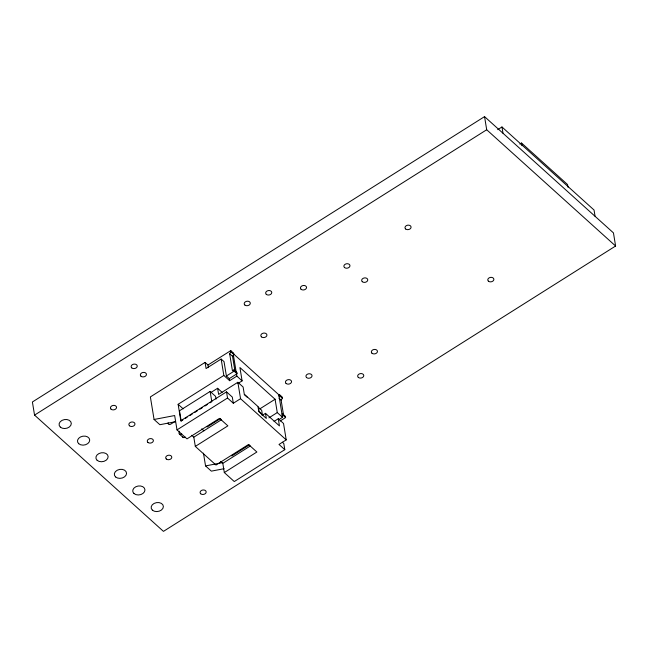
<?xml version="1.0" encoding="UTF-8"?>
<svg xmlns="http://www.w3.org/2000/svg" width="648" height="648" viewBox="0 0 648 648"><rect width="100%" height="100%" fill="white"/><g stroke="black" fill="none" stroke-linecap="round" stroke-linejoin="round"><path stroke-width="0.97" d="M236.512 374.074L236.852 376.124L229.635 380.684L229.295 378.626L237.014 373.758L236.82 372.527L233.92 369.911L232.446 370.842L229.635 353.695L230.963 351.864L230.761 350.633L207.976 365.01L208.405 367.651M235.03 371.547L232.535 356.311L233.863 354.472L233.661 353.249L230.761 350.633M279.077 396.301L279.337 394.446L278.826 394.762L282.52 417.32L279.312 419.345M283.605 415.36L281.111 400.124L282.431 398.293L282.236 397.062L279.337 394.446M484.55 116.624L32.4 401.979L34.547 415.109L163.45 531.376L615.6 246.021L613.454 232.891L484.55 116.624L486.697 129.754L615.6 246.021M34.547 415.109L486.697 129.754M497.688 129.665L501.965 126.968L594.038 210.017L595.067 216.27M519.834 144.083L521.519 143.022L567.551 184.542L567.996 187.223M207.976 365.01L205.076 362.394L150.377 396.916L154.07 419.475L159.87 424.707L175.559 421.702M229.295 378.626L226.395 376.01L224.046 361.657L221.146 359.041L206.08 368.55L205.076 362.394M233.159 353.565L233.661 353.249M182.882 419.953L181.181 421.03L180.816 420.706L178.127 404.295L223.835 375.451L221.146 359.041M226.395 376.01L234.114 371.142L233.92 369.911M236.82 372.527L236.309 372.843L233.41 355.104M216.035 399.136L215.573 396.341L210.138 391.441L179.496 410.775L181.181 421.03M210.867 392.526L217.606 388.274L222.11 392.332M175.001 421.467L170.878 424.067A3.029 1.798 -47.9 0 1 168.172 422.739M262.092 415.473L265.494 413.327L266.336 418.454L259.087 411.917L258.244 406.79L244.288 394.203L243.113 387.018L237.857 382.28L218.611 394.421L217.606 388.274M237.921 383.511L242.109 380.87L239.922 367.538L275.084 399.249L277.271 412.582L282.52 417.32M180.816 420.706L226.517 391.862L232.316 397.086L233.329 403.242L240.546 398.69L237.857 382.28M185.433 418.341L187.134 417.272M189.686 415.66L192.237 414.048M194.797 412.436L197.348 410.824M199.9 409.212L202.451 407.6M205.011 405.988L207.562 404.376M210.114 402.764L211.815 401.695L210.138 391.441M282.342 442.211L283.792 443.515L284.804 449.672L234.284 481.553L224.313 472.562L256.875 452.012L248.532 444.496L215.978 465.045L195.315 446.407L227.877 425.858L219.534 418.341L186.98 438.882L177.009 429.891L227.529 398.01L226.517 391.862M207.133 426.992L220.701 418.422M195.315 446.407L193.809 437.173L221.373 419.774M259.775 408.912L275.084 399.249M268.904 417.863L277.271 412.582M281.985 414.04L282.488 413.724L285.387 416.34L285.59 417.571L280.187 420.981M282.188 415.271L282.69 414.955L282.488 413.724M274.088 421.378L278.276 418.738L283.532 423.476L286.222 439.887L279.005 444.439L284.804 449.672M231.822 455.973L249.286 444.949M224.313 472.562L222.807 463.328L250.355 445.945M154.07 419.475L174.66 415.538L177.009 429.891M203.456 453.155L205.546 465.904L222.215 462.713M224.095 468.698L211.345 471.137L205.546 465.904M233.904 354.237L278.826 394.762M230.963 351.864L233.863 354.472M279.531 395.677L282.431 398.293M229.635 353.695L232.535 356.311M278.94 398.164L281.111 400.124M234.114 371.142L237.014 373.758M282.69 414.955L285.59 417.571M236.852 376.124L242.109 380.87M223.835 375.451L229.635 380.684M265.494 413.327L279.45 425.914L278.276 418.738M244.264 394.583L247.163 397.192M258.042 407.001L261.671 410.273L262.335 414.38L258.714 411.107L258.179 407.827M240.546 398.69L286.222 439.887M227.529 398.01L233.329 403.242M178.127 404.295L183.206 408.872M201.731 428.838L203.909 430.799M191.719 435.294L193.809 437.173M220.717 461.449L222.807 463.328M179.504 434.168L183.133 437.432M521.519 143.022L521.956 145.695M501.965 126.968L502.994 133.221M181.756 433.877A3.029 1.798 -47.9 0 1 179.277 433.949A3.029 1.798 -47.9 0 1 179.618 431.228M185.377 437.149A3.029 1.798 -47.9 0 1 182.639 436.614M371.952 353.209A3.078 2.244 -9.3 0 0 377.209 352.334A3.078 2.244 -9.3 0 0 374.018 349.458A3.078 2.244 -9.3 0 0 371.952 353.209M166.293 459.003A3.078 2.244 -9.3 0 0 171.558 458.128A3.078 2.244 -9.3 0 0 168.367 455.252A3.078 2.244 -9.3 0 0 166.293 459.003M261.428 336.855A3.078 2.244 -9.3 0 0 266.692 335.98A3.078 2.244 -9.3 0 0 263.501 333.104A3.078 2.244 -9.3 0 0 261.428 336.855M129.47 425.785A3.078 2.244 -9.3 0 0 134.727 424.91A3.078 2.244 -9.3 0 0 131.536 422.026A3.078 2.244 -9.3 0 0 129.47 425.785M344.477 267.502A3.078 2.244 -9.3 0 0 349.734 266.628A3.078 2.244 -9.3 0 0 346.55 263.752A3.078 2.244 -9.3 0 0 344.477 267.502M358.271 377.371A3.078 2.244 -9.3 0 0 363.536 376.496A3.078 2.244 -9.3 0 0 360.345 373.613A3.078 2.244 -9.3 0 0 358.271 377.371M405.575 228.938A3.078 2.244 -9.3 0 0 410.84 228.064A3.078 2.244 -9.3 0 0 407.649 225.188A3.078 2.244 -9.3 0 0 405.575 228.938M244.806 304.997A3.078 2.244 -9.3 0 0 250.063 304.123A3.078 2.244 -9.3 0 0 246.88 301.247A3.078 2.244 -9.3 0 0 244.806 304.997M306.545 377.549A3.078 2.244 -9.3 0 0 311.801 376.674A3.078 2.244 -9.3 0 0 308.618 373.799A3.078 2.244 -9.3 0 0 306.545 377.549M488.373 281.143A3.078 2.244 -9.3 0 0 493.638 280.268A3.078 2.244 -9.3 0 0 490.447 277.393A3.078 2.244 -9.3 0 0 488.373 281.143M362.273 281.678A3.078 2.244 -9.3 0 0 367.529 280.803A3.078 2.244 -9.3 0 0 364.338 277.927A3.078 2.244 -9.3 0 0 362.273 281.678M131.747 367.886A3.078 2.244 -9.3 0 0 137.003 367.011A3.078 2.244 -9.3 0 0 133.812 364.127A3.078 2.244 -9.3 0 0 131.747 367.886M147.882 442.39A3.078 2.244 -9.3 0 0 153.147 441.515A3.078 2.244 -9.3 0 0 149.955 438.639A3.078 2.244 -9.3 0 0 147.882 442.39M266.263 294.322A3.078 2.244 -9.3 0 0 271.528 293.447A3.078 2.244 -9.3 0 0 268.337 290.571A3.078 2.244 -9.3 0 0 266.263 294.322M140.948 376.188A3.078 2.244 -9.3 0 0 146.213 375.314A3.078 2.244 -9.3 0 0 143.022 372.438A3.078 2.244 -9.3 0 0 140.948 376.188M301.053 289.259A3.078 2.244 -9.3 0 0 306.31 288.384A3.078 2.244 -9.3 0 0 303.126 285.509A3.078 2.244 -9.3 0 0 301.053 289.259M111.051 409.171A3.078 2.244 -9.3 0 0 116.316 408.297A3.078 2.244 -9.3 0 0 113.125 405.421A3.078 2.244 -9.3 0 0 111.051 409.171M200.686 493.76A3.078 2.244 -9.3 0 0 205.943 492.885A3.078 2.244 -9.3 0 0 202.751 490.01A3.078 2.244 -9.3 0 0 200.686 493.76M286.051 383.422A3.078 2.244 -9.3 0 0 291.317 382.547A3.078 2.244 -9.3 0 0 288.125 379.671A3.078 2.244 -9.3 0 0 286.051 383.422M152.369 510.138A6.156 4.479 -9.3 0 0 162.891 508.388A6.156 4.479 -9.3 0 0 156.516 502.629A6.156 4.479 -9.3 0 0 152.369 510.138M133.958 493.525A6.156 4.479 -9.3 0 0 144.48 491.775A6.156 4.479 -9.3 0 0 138.097 486.024A6.156 4.479 -9.3 0 0 133.958 493.525M115.538 476.92A6.156 4.479 -9.3 0 0 126.06 475.17A6.156 4.479 -9.3 0 0 119.686 469.411A6.156 4.479 -9.3 0 0 115.538 476.92M97.127 460.307A6.156 4.479 -9.3 0 0 107.649 458.557A6.156 4.479 -9.3 0 0 101.266 452.806A6.156 4.479 -9.3 0 0 97.127 460.307M78.708 443.702A6.156 4.479 -9.3 0 0 89.23 441.944A6.156 4.479 -9.3 0 0 82.855 436.193A6.156 4.479 -9.3 0 0 78.708 443.702M60.296 427.089A6.156 4.479 -9.3 0 0 70.818 425.339A6.156 4.479 -9.3 0 0 64.436 419.58A6.156 4.479 -9.3 0 0 60.296 427.089"/></g></svg>
